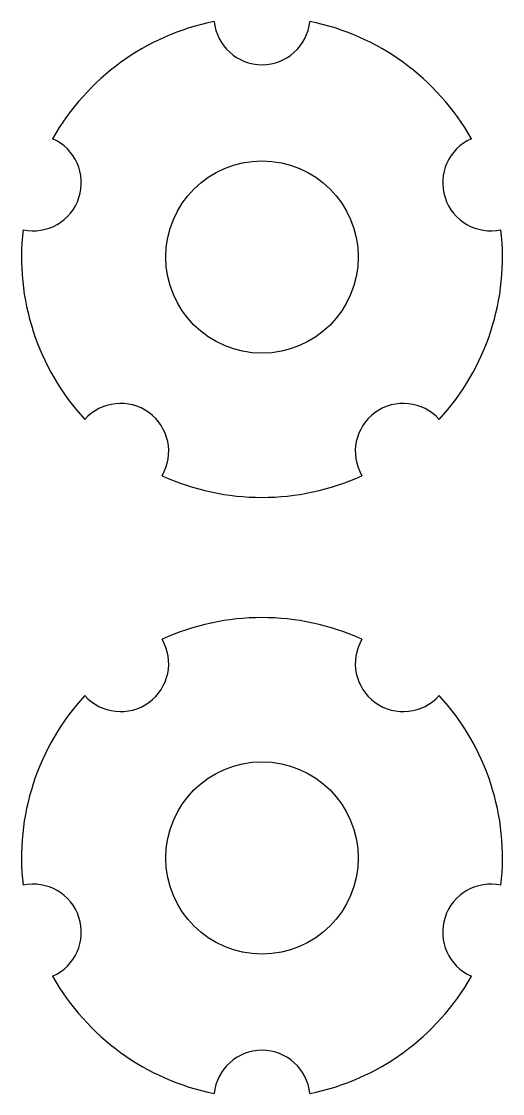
# Model space of a CAD drawing. Header units: millimetres. Extents: x -20 to 20, y -69.6 to 19.6.
import ezdxf

# ---------------------------------------------------------------- set-up
doc = ezdxf.new("R2010")
doc.units = ezdxf.units.MM

msp = doc.modelspace()

# ---------------------------------------------------------------- linework, layer by layer
for centre in [(0, 0), (0, -50)]:
    msp.add_circle(centre, 8)
for centre, radius, start, end in [((0, 0), 20, 101.47834, 150.52166), ((0, 20), 4, 185.73917, 354.26083), ((0, 0), 20, 29.47834, 78.52166), ((-19.021, 6.18), 4, 257.73917, 426.26083), ((19.021, 6.18), 4, 113.73917, 282.26083), ((0, 0), 20, 173.47834, 222.52166), ((0, 0), 20, -42.52166, 6.52166), ((-11.756, -16.18), 4, -30.26083, 138.26083), ((11.756, -16.18), 4, 41.73917, 210.26083), ((0, 0), 20, 245.47834, 294.52166), ((0, -50), 20, -294.52166, -245.47834), ((-11.756, -33.82), 4, -138.26083, 30.26083), ((11.756, -33.82), 4, -210.26083, -41.73917), ((0, -50), 20, -222.52166, -173.47834), ((0, -50), 20, -6.52166, 42.52166), ((-19.021, -56.18), 4, -426.26083, -257.73917), ((19.021, -56.18), 4, -282.26083, -113.73917), ((0, -50), 20, -150.52166, -101.47834), ((0, -50), 20, -78.52166, -29.47834), ((0, -70), 4, -354.26083, -185.73917)]:
    msp.add_arc(centre, radius, start, end)

doc.saveas('drawing.dxf')
